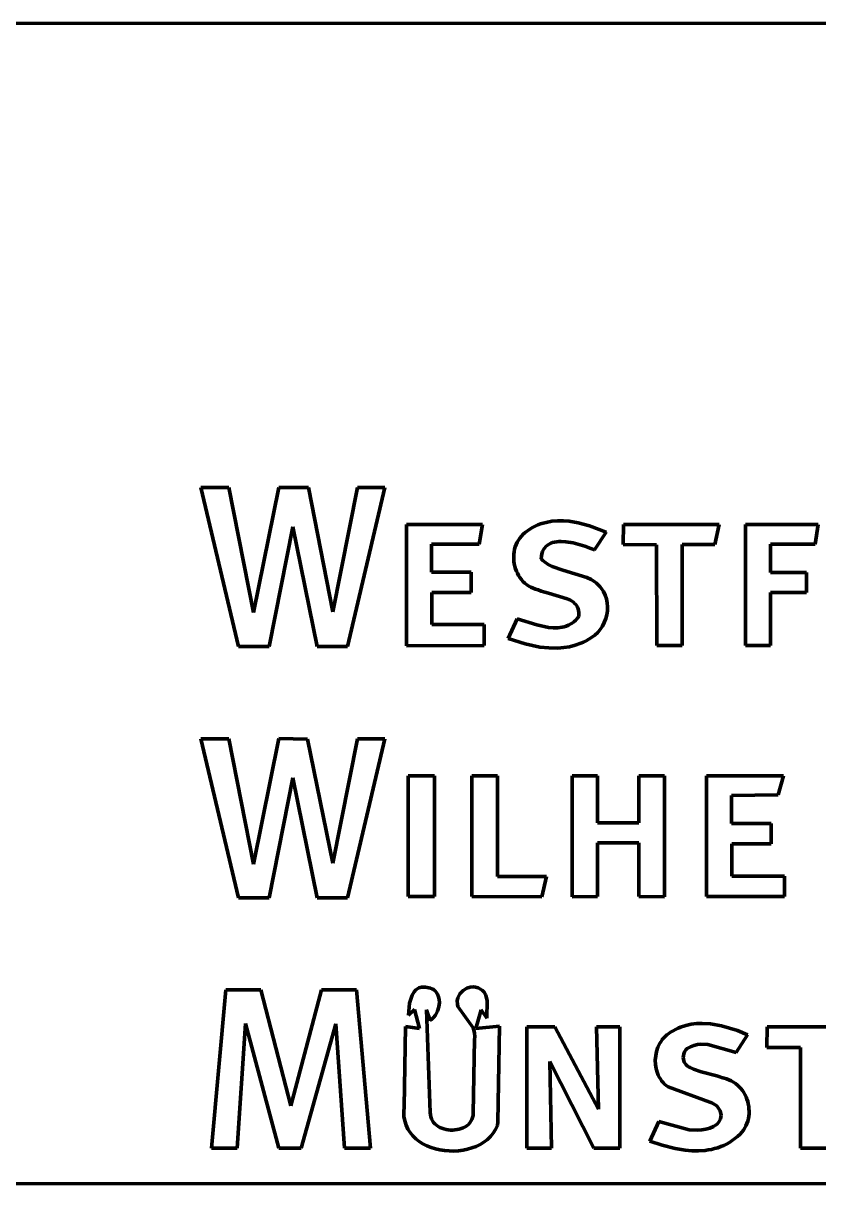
# Model space of a CAD drawing. Header units: millimetres. Extents: x 0 to 11.1, y 0 to 2.5.
# Drawn here: x 5.683 to 7.397, y 0 to 2.5 of the extents above; entities that cross this region are included whole.
import ezdxf

# ---------------------------------------------------------------- set-up
doc = ezdxf.new("R2010")
doc.units = ezdxf.units.MM
doc.layers.add('color#403f3bff', color=7, linetype='CONTINUOUS', lineweight=100)
doc.layers.add('color#ffffffff', color=7, linetype='CONTINUOUS', lineweight=100)

msp = doc.modelspace()

# ---------------------------------------------------------------- linework, layer by layer
at = {"layer": 'color#403f3bff'}
for p, q in [((6.0653, 1.5), (6.126, 1.5)), ((6.1467, 1.1574), (6.0653, 1.5)), ((6.126, 1.5), (6.1789, 1.2304)), ((6.1789, 1.2304), (6.2337, 1.5)), ((6.2337, 1.5), (6.2974, 1.4999)), ((6.2974, 1.4999), (6.3501, 1.2318)), ((6.3501, 1.2318), (6.403, 1.5)), ((6.4621, 1.5), (6.3814, 1.1574)), ((6.403, 1.5), (6.4621, 1.5)), ((6.8091, 1.4248), (6.8213, 1.427)), ((6.8213, 1.427), (6.8338, 1.428)), ((6.8338, 1.428), (6.8464, 1.428)), ((6.8464, 1.428), (6.8591, 1.427)), ((6.8591, 1.427), (6.8781, 1.4239)), ((6.2638, 1.415), (6.213, 1.1572)), ((6.3163, 1.1573), (6.2638, 1.415)), ((6.5082, 1.4205), (6.6725, 1.4204)), ((6.5082, 1.1591), (6.5082, 1.4205)), ((6.6725, 1.4204), (6.6649, 1.3778)), ((6.7597, 1.399), (6.764, 1.4027)), ((6.764, 1.4027), (6.7692, 1.4067)), ((6.7692, 1.4067), (6.7745, 1.4104)), ((6.7745, 1.4104), (6.78, 1.4137)), ((6.78, 1.4137), (6.7856, 1.4166)), ((6.7856, 1.4166), (6.7913, 1.4192)), ((6.7913, 1.4192), (6.7972, 1.4214)), ((6.7972, 1.4214), (6.8031, 1.4232)), ((6.8031, 1.4232), (6.8091, 1.4248)), ((6.8781, 1.4239), (6.903, 1.4174)), ((6.903, 1.4174), (6.9383, 1.4039)), ((6.9383, 1.4039), (6.9136, 1.3656)), ((6.9754, 1.377), (6.9757, 1.4205)), ((6.9757, 1.4205), (7.1821, 1.4204)), ((7.1821, 1.4204), (7.1729, 1.3769)), ((7.2385, 1.1592), (7.2386, 1.4204)), ((7.2386, 1.4204), (7.3952, 1.4204)), ((7.3952, 1.4204), (7.3884, 1.3778)), ((6.6649, 1.3778), (6.5621, 1.3777)), ((6.5621, 1.3777), (6.5622, 1.3177)), ((6.7428, 1.3719), (6.7446, 1.3769)), ((6.7446, 1.3769), (6.7468, 1.3818)), ((6.7468, 1.3818), (6.7494, 1.3864)), ((6.7494, 1.3864), (6.7525, 1.3909)), ((6.7525, 1.3909), (6.7559, 1.3951)), ((6.7559, 1.3951), (6.7597, 1.399)), ((6.812, 1.3756), (6.8089, 1.3729)), ((6.8155, 1.3779), (6.812, 1.3756)), ((6.8193, 1.3798), (6.8155, 1.3779)), ((6.8233, 1.3812), (6.8193, 1.3798)), ((6.8276, 1.3823), (6.8233, 1.3812)), ((6.8321, 1.3831), (6.8276, 1.3823)), ((6.8368, 1.3835), (6.8321, 1.3831)), ((6.8416, 1.3836), (6.8368, 1.3835)), ((6.8517, 1.383), (6.8416, 1.3836)), ((6.8672, 1.3805), (6.8517, 1.383)), ((6.8924, 1.3735), (6.8672, 1.3805)), ((7.0473, 1.3767), (6.9754, 1.377)), ((7.0474, 1.1592), (7.0473, 1.3767)), ((7.1023, 1.3768), (7.1022, 1.1593)), ((7.1729, 1.3769), (7.1023, 1.3768)), ((7.3884, 1.3778), (7.2925, 1.3777)), ((7.2925, 1.3777), (7.2925, 1.3167)), ((6.7394, 1.351), (6.7397, 1.3564)), ((6.7395, 1.3457), (6.7394, 1.351)), ((6.7397, 1.3564), (6.7403, 1.3616)), ((6.7403, 1.3616), (6.7414, 1.3668)), ((6.7414, 1.3668), (6.7428, 1.3719)), ((6.7991, 1.3518), (6.7986, 1.3459)), ((6.8002, 1.3571), (6.7991, 1.3518)), ((6.8017, 1.3618), (6.8002, 1.3571)), ((6.8037, 1.366), (6.8017, 1.3618)), ((6.8061, 1.3697), (6.8037, 1.366)), ((6.8089, 1.3729), (6.8061, 1.3697)), ((6.9058, 1.3687), (6.8924, 1.3735)), ((6.9136, 1.3656), (6.9058, 1.3687)), ((6.7399, 1.3404), (6.7395, 1.3457)), ((6.7407, 1.3351), (6.7399, 1.3404)), ((6.7419, 1.3299), (6.7407, 1.3351)), ((6.7434, 1.3248), (6.7419, 1.3299)), ((6.7986, 1.3459), (6.8022, 1.3425)), ((6.8022, 1.3425), (6.8059, 1.3395)), ((6.8059, 1.3395), (6.8139, 1.3342)), ((6.8139, 1.3342), (6.8224, 1.3298)), ((6.8224, 1.3298), (6.8453, 1.3217)), ((6.5622, 1.3177), (6.6479, 1.3176)), ((6.6479, 1.3176), (6.6478, 1.274)), ((6.7453, 1.3198), (6.7434, 1.3248)), ((6.7474, 1.315), (6.7453, 1.3198)), ((6.75, 1.3103), (6.7474, 1.315)), ((6.7528, 1.3058), (6.75, 1.3103)), ((6.756, 1.3016), (6.7528, 1.3058)), ((6.7594, 1.2976), (6.756, 1.3016)), ((6.8453, 1.3217), (6.8972, 1.306)), ((6.8972, 1.306), (6.9059, 1.3017)), ((6.9059, 1.3017), (6.914, 1.2965)), ((7.2925, 1.3167), (7.3702, 1.3167)), ((7.3702, 1.3167), (7.37, 1.274)), ((6.7632, 1.294), (6.7594, 1.2976)), ((6.7673, 1.2906), (6.7632, 1.294)), ((6.7717, 1.2876), (6.7673, 1.2906)), ((6.7764, 1.2849), (6.7717, 1.2876)), ((6.7813, 1.2827), (6.7764, 1.2849)), ((6.7866, 1.2809), (6.7813, 1.2827)), ((6.7921, 1.2795), (6.7866, 1.2809)), ((6.7987, 1.2766), (6.7921, 1.2795)), ((6.814, 1.272), (6.7987, 1.2766)), ((6.914, 1.2965), (6.9179, 1.2935)), ((6.9179, 1.2935), (6.9216, 1.2902)), ((6.9216, 1.2902), (6.9252, 1.2866)), ((6.9252, 1.2866), (6.928, 1.2832)), ((6.928, 1.2832), (6.9329, 1.2759)), ((6.9329, 1.2759), (6.9366, 1.2682)), ((6.6478, 1.274), (6.5629, 1.2739)), ((6.5629, 1.2739), (6.563, 1.2046)), ((6.8547, 1.2603), (6.814, 1.272)), ((6.8617, 1.2569), (6.8547, 1.2603)), ((6.8679, 1.2527), (6.8617, 1.2569)), ((6.8706, 1.2503), (6.8679, 1.2527)), ((6.873, 1.2477), (6.8706, 1.2503)), ((6.9366, 1.2682), (6.9392, 1.26)), ((6.9392, 1.26), (6.9409, 1.2516)), ((6.9409, 1.2516), (6.9415, 1.243)), ((7.2925, 1.274), (7.2924, 1.1592)), ((7.37, 1.274), (7.2925, 1.274)), ((6.8751, 1.2449), (6.873, 1.2477)), ((6.8768, 1.2418), (6.8751, 1.2449)), ((6.8782, 1.2384), (6.8768, 1.2418)), ((6.8792, 1.2347), (6.8782, 1.2384)), ((6.8798, 1.2307), (6.8792, 1.2347)), ((6.8797, 1.2218), (6.88, 1.2264)), ((6.88, 1.2264), (6.8798, 1.2307)), ((6.9398, 1.2258), (6.9376, 1.2174)), ((6.9411, 1.2344), (6.9398, 1.2258)), ((6.9415, 1.243), (6.9411, 1.2344)), ((6.563, 1.2046), (6.6758, 1.2045)), ((6.6758, 1.2045), (6.6755, 1.1592)), ((6.7276, 1.1748), (6.7466, 1.2167)), ((6.7466, 1.2167), (6.789, 1.2037)), ((6.789, 1.2037), (6.8144, 1.1986)), ((6.8437, 1.199), (6.8483, 1.2)), ((6.8483, 1.2), (6.8527, 1.2014)), ((6.8527, 1.2014), (6.8571, 1.2031)), ((6.8571, 1.2031), (6.8613, 1.2052)), ((6.8613, 1.2052), (6.8653, 1.2076)), ((6.8653, 1.2076), (6.8692, 1.2105)), ((6.8692, 1.2105), (6.8729, 1.2138)), ((6.8729, 1.2138), (6.8764, 1.2176)), ((6.8764, 1.2176), (6.8797, 1.2218)), ((6.9306, 1.2015), (6.9258, 1.1943)), ((6.9345, 1.2093), (6.9306, 1.2015)), ((6.9376, 1.2174), (6.9345, 1.2093)), ((6.8144, 1.1986), (6.8244, 1.1978)), ((6.8244, 1.1978), (6.8342, 1.1979)), ((6.8342, 1.1979), (6.8437, 1.199)), ((6.907, 1.1765), (6.9014, 1.173)), ((6.914, 1.1817), (6.907, 1.1765)), ((6.9203, 1.1876), (6.914, 1.1817)), ((6.9258, 1.1943), (6.9203, 1.1876)), ((6.213, 1.1572), (6.1467, 1.1574)), ((6.3814, 1.1574), (6.3163, 1.1573)), ((6.6755, 1.1592), (6.5082, 1.1591)), ((6.7641, 1.1629), (6.7276, 1.1748)), ((6.7959, 1.1562), (6.7641, 1.1629)), ((6.8152, 1.1542), (6.7959, 1.1562)), ((6.8345, 1.154), (6.8152, 1.1542)), ((6.8472, 1.155), (6.8345, 1.154)), ((6.8597, 1.157), (6.8472, 1.155)), ((6.872, 1.16), (6.8597, 1.157)), ((6.884, 1.1643), (6.872, 1.16)), ((6.8899, 1.1668), (6.884, 1.1643)), ((6.8957, 1.1697), (6.8899, 1.1668)), ((6.9014, 1.173), (6.8957, 1.1697)), ((7.1022, 1.1593), (7.0474, 1.1592)), ((7.2924, 1.1592), (7.2385, 1.1592)), ((6.0655, 0.9583), (6.126, 0.9584)), ((6.1467, 0.6157), (6.0655, 0.9583)), ((6.126, 0.9584), (6.1789, 0.6885)), ((6.1789, 0.6885), (6.2338, 0.9591)), ((6.2338, 0.9591), (6.2949, 0.9575)), ((6.2949, 0.9575), (6.3501, 0.6905)), ((6.3501, 0.6905), (6.4031, 0.9584)), ((6.4621, 0.9583), (6.3814, 0.6157)), ((6.4031, 0.9584), (6.4621, 0.9583)), ((6.5121, 0.8788), (6.5687, 0.8788)), ((6.5121, 0.6185), (6.5121, 0.8788)), ((6.5687, 0.8788), (6.5687, 0.6185)), ((6.6494, 0.8787), (6.7043, 0.8788)), ((6.6494, 0.6185), (6.6494, 0.8787)), ((6.7043, 0.8788), (6.7044, 0.6622)), ((6.8651, 0.6184), (6.8652, 0.8788)), ((6.8652, 0.8788), (6.92, 0.8787)), ((6.92, 0.8787), (6.92, 0.7778)), ((7.0089, 0.8787), (7.0645, 0.8788)), ((7.009, 0.7778), (7.0089, 0.8787)), ((7.0645, 0.8788), (7.0645, 0.6184)), ((7.1544, 0.8788), (7.3208, 0.8785)), ((7.1545, 0.6185), (7.1544, 0.8788)), ((7.3208, 0.8785), (7.3094, 0.8375)), ((6.2637, 0.8746), (6.213, 0.6158)), ((6.3163, 0.6157), (6.2637, 0.8746)), ((7.2085, 0.8361), (7.2083, 0.7761)), ((7.3094, 0.8375), (7.2085, 0.8361)), ((6.92, 0.7778), (7.009, 0.7778)), ((7.2083, 0.7761), (7.2941, 0.7759)), ((7.2941, 0.7759), (7.2942, 0.7323)), ((7.0089, 0.7341), (6.92, 0.7342)), ((6.92, 0.7342), (6.92, 0.6188)), ((7.0089, 0.6186), (7.0089, 0.7341)), ((7.2942, 0.7323), (7.2091, 0.7324)), ((7.2091, 0.7324), (7.2091, 0.663)), ((6.7044, 0.6622), (6.8103, 0.6621)), ((6.8103, 0.6621), (6.7998, 0.6184)), ((7.2091, 0.663), (7.3229, 0.6629)), ((7.3229, 0.6629), (7.3227, 0.6186)), ((6.213, 0.6158), (6.1467, 0.6157)), ((6.3814, 0.6157), (6.3163, 0.6157)), ((6.5687, 0.6185), (6.5121, 0.6185)), ((6.7998, 0.6184), (6.6494, 0.6185)), ((6.92, 0.6188), (6.8651, 0.6184)), ((7.0645, 0.6184), (7.0089, 0.6186)), ((7.3227, 0.6186), (7.1545, 0.6185)), ((6.0881, 0.0767), (6.1192, 0.4177)), ((6.1192, 0.4177), (6.1944, 0.4175)), ((6.1944, 0.4175), (6.2593, 0.1682)), ((6.2593, 0.1682), (6.3252, 0.4175)), ((6.3252, 0.4175), (6.4007, 0.4177)), ((6.4007, 0.4177), (6.4306, 0.0768)), ((6.5151, 0.3889), (6.5207, 0.4062)), ((6.5207, 0.4062), (6.5251, 0.4135)), ((6.5251, 0.4135), (6.5287, 0.4175)), ((6.5287, 0.4175), (6.533, 0.4206)), ((6.533, 0.4206), (6.5353, 0.4218)), ((6.5353, 0.4218), (6.5378, 0.4227)), ((6.5378, 0.4227), (6.5405, 0.4234)), ((6.5405, 0.4234), (6.5434, 0.4238)), ((6.5434, 0.4238), (6.5464, 0.4238)), ((6.5464, 0.4238), (6.5496, 0.4235)), ((6.5496, 0.4235), (6.553, 0.4229)), ((6.553, 0.4229), (6.5566, 0.4223)), ((6.5566, 0.4223), (6.5599, 0.4214)), ((6.5599, 0.4214), (6.563, 0.4203)), ((6.563, 0.4203), (6.5657, 0.4189)), ((6.5657, 0.4189), (6.5682, 0.4172)), ((6.5682, 0.4172), (6.5704, 0.4153)), ((6.5704, 0.4153), (6.5724, 0.4131)), ((6.5724, 0.4131), (6.5755, 0.4083)), ((6.5755, 0.4083), (6.5777, 0.4029)), ((6.5777, 0.4029), (6.579, 0.397)), ((6.6178, 0.3939), (6.6193, 0.4009)), ((6.6193, 0.4009), (6.6237, 0.4094)), ((6.6237, 0.4094), (6.6302, 0.4165)), ((6.6302, 0.4165), (6.6384, 0.4215)), ((6.6384, 0.4215), (6.6453, 0.4237)), ((6.6453, 0.4237), (6.6525, 0.4243)), ((6.6525, 0.4243), (6.6574, 0.4236)), ((6.6574, 0.4236), (6.6599, 0.4229)), ((6.6599, 0.4229), (6.6629, 0.4219)), ((6.6629, 0.4219), (6.668, 0.4195)), ((6.668, 0.4195), (6.6721, 0.4164)), ((6.6721, 0.4164), (6.6755, 0.4127)), ((6.6755, 0.4127), (6.6791, 0.4063)), ((6.6791, 0.4063), (6.682, 0.3939)), ((6.5129, 0.3629), (6.5151, 0.3889)), ((6.5257, 0.3757), (6.5129, 0.3629)), ((6.5364, 0.3347), (6.5257, 0.3757)), ((6.5783, 0.3813), (6.5754, 0.372)), ((6.5793, 0.3908), (6.5783, 0.3813)), ((6.579, 0.397), (6.5793, 0.3908)), ((6.618, 0.3866), (6.6178, 0.3939)), ((6.6192, 0.3817), (6.618, 0.3866)), ((6.652, 0.3359), (6.6192, 0.3817)), ((6.6694, 0.375), (6.6578, 0.3342)), ((6.6816, 0.3566), (6.6694, 0.375)), ((6.682, 0.3939), (6.6816, 0.3566)), ((6.5597, 0.352), (6.5518, 0.3745)), ((6.5518, 0.3745), (6.5597, 0.1534)), ((6.5622, 0.3538), (6.5597, 0.352)), ((6.5668, 0.3582), (6.5622, 0.3538)), ((6.5708, 0.3633), (6.5668, 0.3582)), ((6.5754, 0.372), (6.5708, 0.3633)), ((6.1619, 0.345), (6.1437, 0.0769)), ((6.2333, 0.0768), (6.1619, 0.345)), ((6.3563, 0.3444), (6.2815, 0.0768)), ((6.3751, 0.0768), (6.3563, 0.3444)), ((6.5034, 0.1659), (6.5065, 0.339)), ((6.5065, 0.339), (6.5364, 0.3347)), ((6.6553, 0.3254), (6.652, 0.3359)), ((6.6559, 0.3169), (6.6553, 0.3254)), ((6.6578, 0.3342), (6.709, 0.3393)), ((6.709, 0.3393), (6.7055, 0.1331)), ((6.7679, 0.338), (6.8283, 0.3379)), ((6.768, 0.0767), (6.7679, 0.338)), ((6.8283, 0.3379), (6.9222, 0.1604)), ((6.9222, 0.1604), (6.9174, 0.3381)), ((6.9174, 0.3381), (6.9681, 0.338)), ((6.9681, 0.338), (6.9683, 0.0768)), ((7.0733, 0.3237), (7.0774, 0.3263)), ((7.0774, 0.3263), (7.0827, 0.3296)), ((7.0827, 0.3296), (7.088, 0.3325)), ((7.088, 0.3325), (7.0935, 0.3351)), ((7.0935, 0.3351), (7.099, 0.3374)), ((7.099, 0.3374), (7.1102, 0.3411)), ((7.1102, 0.3411), (7.1217, 0.3435)), ((7.1217, 0.3435), (7.1334, 0.345)), ((7.1334, 0.345), (7.1452, 0.3454)), ((7.1452, 0.3454), (7.163, 0.3444)), ((7.163, 0.3444), (7.1868, 0.3404)), ((7.1868, 0.3404), (7.2215, 0.3299)), ((7.2215, 0.3299), (7.2433, 0.321)), ((7.2849, 0.2936), (7.2852, 0.338)), ((7.2852, 0.338), (7.4921, 0.3379)), ((6.6522, 0.1523), (6.6552, 0.3108)), ((6.6552, 0.3108), (6.6559, 0.3169)), ((7.0521, 0.2985), (7.0543, 0.3027)), ((7.0543, 0.3027), (7.0568, 0.3067)), ((7.0568, 0.3067), (7.0595, 0.3105)), ((7.0595, 0.3105), (7.0626, 0.3142)), ((7.0626, 0.3142), (7.0659, 0.3176)), ((7.0659, 0.3176), (7.0695, 0.3208)), ((7.0695, 0.3208), (7.0733, 0.3237)), ((7.1425, 0.3008), (7.135, 0.2999)), ((7.1579, 0.3002), (7.1425, 0.3008)), ((7.2187, 0.2828), (7.1579, 0.3002)), ((7.2433, 0.321), (7.2187, 0.2828)), ((7.0444, 0.2664), (7.0452, 0.2759)), ((7.0452, 0.2759), (7.0471, 0.2852)), ((7.0471, 0.2852), (7.0501, 0.2942)), ((7.0501, 0.2942), (7.0521, 0.2985)), ((7.1051, 0.2755), (7.1047, 0.2717)), ((7.106, 0.2797), (7.1051, 0.2755)), ((7.1076, 0.2841), (7.106, 0.2797)), ((7.1099, 0.2888), (7.1076, 0.2841)), ((7.1133, 0.2913), (7.1099, 0.2888)), ((7.1203, 0.2953), (7.1133, 0.2913)), ((7.1276, 0.2981), (7.1203, 0.2953)), ((7.135, 0.2999), (7.1276, 0.2981)), ((7.357, 0.2934), (7.2849, 0.2936)), ((7.3571, 0.0769), (7.357, 0.2934)), ((6.9122, 0.0769), (6.8169, 0.2634)), ((6.8169, 0.2634), (6.8209, 0.077)), ((7.0448, 0.2569), (7.0444, 0.2664)), ((7.0464, 0.2476), (7.0448, 0.2569)), ((7.1047, 0.2717), (7.1049, 0.2682)), ((7.1049, 0.2682), (7.1057, 0.2649)), ((7.1057, 0.2649), (7.1069, 0.2619)), ((7.1069, 0.2619), (7.1086, 0.2592)), ((7.1086, 0.2592), (7.1107, 0.2566)), ((7.1107, 0.2566), (7.1132, 0.2543)), ((7.1132, 0.2543), (7.1161, 0.2521)), ((7.1161, 0.2521), (7.1193, 0.2502)), ((7.1193, 0.2502), (7.1264, 0.2467)), ((7.0491, 0.2386), (7.0464, 0.2476)), ((7.0509, 0.2342), (7.0491, 0.2386)), ((7.053, 0.23), (7.0509, 0.2342)), ((7.0554, 0.2259), (7.053, 0.23)), ((7.0581, 0.2221), (7.0554, 0.2259)), ((7.1264, 0.2467), (7.143, 0.2412)), ((7.143, 0.2412), (7.1768, 0.2325)), ((7.1768, 0.2325), (7.1837, 0.2301)), ((7.1837, 0.2301), (7.1867, 0.2288)), ((7.1867, 0.2288), (7.1924, 0.2277)), ((7.1924, 0.2277), (7.1979, 0.2262)), ((7.1979, 0.2262), (7.2031, 0.2242)), ((7.0611, 0.2184), (7.0581, 0.2221)), ((7.0644, 0.2149), (7.0611, 0.2184)), ((7.068, 0.2117), (7.0644, 0.2149)), ((7.072, 0.2087), (7.068, 0.2117)), ((7.162, 0.1761), (7.072, 0.2087)), ((7.2031, 0.2242), (7.208, 0.2219)), ((7.208, 0.2219), (7.2127, 0.2192)), ((7.2127, 0.2192), (7.2171, 0.2161)), ((7.2171, 0.2161), (7.2212, 0.2128)), ((7.2212, 0.2128), (7.2251, 0.2091)), ((7.2251, 0.2091), (7.2286, 0.2052)), ((7.2286, 0.2052), (7.2319, 0.201)), ((7.2319, 0.201), (7.2348, 0.1966)), ((7.1661, 0.1746), (7.162, 0.1761)), ((7.2348, 0.1966), (7.2374, 0.192)), ((7.2374, 0.192), (7.2398, 0.1872)), ((7.2398, 0.1872), (7.2417, 0.1823)), ((7.2417, 0.1823), (7.2434, 0.1772)), ((7.2434, 0.1772), (7.2447, 0.1721)), ((6.5026, 0.1551), (6.5034, 0.1659)), ((6.503, 0.1449), (6.5026, 0.1551)), ((6.5597, 0.1534), (6.5599, 0.1485)), ((6.6518, 0.1473), (6.6522, 0.1523)), ((7.1768, 0.1676), (7.1661, 0.1746)), ((7.1838, 0.1575), (7.1768, 0.1676)), ((7.186, 0.1479), (7.1838, 0.1575)), ((7.2447, 0.1721), (7.2456, 0.1668)), ((7.2456, 0.1668), (7.2462, 0.1615)), ((7.2463, 0.1509), (7.2458, 0.1456)), ((7.2462, 0.1615), (7.2465, 0.1562)), ((7.2465, 0.1562), (7.2463, 0.1509)), ((6.5047, 0.1353), (6.503, 0.1449)), ((6.5075, 0.1263), (6.5047, 0.1353)), ((6.5114, 0.118), (6.5075, 0.1263)), ((6.5599, 0.1485), (6.5608, 0.1439)), ((6.5608, 0.1439), (6.5623, 0.1396)), ((6.5623, 0.1396), (6.5643, 0.1357)), ((6.5643, 0.1357), (6.5667, 0.1322)), ((6.5667, 0.1322), (6.5696, 0.1289)), ((6.5696, 0.1289), (6.5729, 0.1261)), ((6.5729, 0.1261), (6.5766, 0.1236)), ((6.6347, 0.1228), (6.6384, 0.1252)), ((6.6384, 0.1252), (6.6418, 0.128)), ((6.6418, 0.128), (6.6447, 0.1312)), ((6.6447, 0.1312), (6.6473, 0.1347)), ((6.6473, 0.1347), (6.6493, 0.1385)), ((6.6493, 0.1385), (6.6509, 0.1428)), ((6.6509, 0.1428), (6.6518, 0.1473)), ((6.7045, 0.1258), (6.7003, 0.117)), ((6.7055, 0.1331), (6.7045, 0.1258)), ((7.0326, 0.0921), (7.0517, 0.1339)), ((7.0517, 0.1339), (7.1176, 0.1162)), ((7.1699, 0.1237), (7.1739, 0.126)), ((7.1739, 0.126), (7.1779, 0.1286)), ((7.1779, 0.1286), (7.1823, 0.1341)), ((7.1823, 0.1341), (7.185, 0.1399)), ((7.185, 0.1399), (7.186, 0.1479)), ((7.2397, 0.1252), (7.2372, 0.1204)), ((7.2419, 0.1301), (7.2397, 0.1252)), ((7.2436, 0.1352), (7.2419, 0.1301)), ((7.2449, 0.1404), (7.2436, 0.1352)), ((7.2458, 0.1456), (7.2449, 0.1404)), ((6.5163, 0.1103), (6.5114, 0.118)), ((6.5221, 0.1033), (6.5163, 0.1103)), ((6.5286, 0.097), (6.5221, 0.1033)), ((6.5766, 0.1236), (6.5805, 0.1214)), ((6.5805, 0.1214), (6.5847, 0.1196)), ((6.5847, 0.1196), (6.5892, 0.1181)), ((6.5892, 0.1181), (6.5937, 0.117)), ((6.5937, 0.117), (6.5984, 0.1162)), ((6.5984, 0.1162), (6.6032, 0.1158)), ((6.6032, 0.1158), (6.608, 0.1157)), ((6.608, 0.1157), (6.6128, 0.116)), ((6.6128, 0.116), (6.6175, 0.1167)), ((6.6175, 0.1167), (6.6221, 0.1177)), ((6.6221, 0.1177), (6.6265, 0.119)), ((6.6265, 0.119), (6.6307, 0.1207)), ((6.6307, 0.1207), (6.6347, 0.1228)), ((6.6893, 0.1018), (6.6826, 0.0954)), ((6.6953, 0.1091), (6.6893, 0.1018)), ((6.7003, 0.117), (6.6953, 0.1091)), ((7.1176, 0.1162), (7.1356, 0.1152)), ((7.1356, 0.1152), (7.1444, 0.1159)), ((7.1444, 0.1159), (7.1531, 0.1174)), ((7.1531, 0.1174), (7.1616, 0.12)), ((7.1616, 0.12), (7.1699, 0.1237)), ((7.2216, 0.1019), (7.216, 0.0972)), ((7.227, 0.1071), (7.2216, 0.1019)), ((7.2308, 0.1113), (7.227, 0.1071)), ((7.2342, 0.1157), (7.2308, 0.1113)), ((7.2372, 0.1204), (7.2342, 0.1157)), ((6.1437, 0.0769), (6.0881, 0.0767)), ((6.2815, 0.0768), (6.2333, 0.0768)), ((6.4306, 0.0768), (6.3751, 0.0768)), ((6.5359, 0.0913), (6.5286, 0.097)), ((6.5439, 0.0863), (6.5359, 0.0913)), ((6.5524, 0.082), (6.5439, 0.0863)), ((6.5613, 0.0784), (6.5524, 0.082)), ((6.5707, 0.0754), (6.5613, 0.0784)), ((6.5803, 0.0731), (6.5707, 0.0754)), ((6.6494, 0.0771), (6.64, 0.0744)), ((6.6585, 0.0806), (6.6494, 0.0771)), ((6.6671, 0.0848), (6.6585, 0.0806)), ((6.6751, 0.0897), (6.6671, 0.0848)), ((6.6826, 0.0954), (6.6751, 0.0897)), ((6.8209, 0.077), (6.768, 0.0767)), ((6.9683, 0.0768), (6.9122, 0.0769)), ((7.0591, 0.0829), (7.0326, 0.0921)), ((7.0871, 0.0759), (7.0591, 0.0829)), ((7.1086, 0.0725), (7.0871, 0.0759)), ((7.1721, 0.0758), (7.1653, 0.0742)), ((7.1788, 0.0777), (7.1721, 0.0758)), ((7.1854, 0.08), (7.1788, 0.0777)), ((7.1918, 0.0826), (7.1854, 0.08)), ((7.1981, 0.0857), (7.1918, 0.0826)), ((7.2043, 0.0891), (7.1981, 0.0857)), ((7.2102, 0.0929), (7.2043, 0.0891)), ((7.216, 0.0972), (7.2102, 0.0929)), ((7.4117, 0.0767), (7.3571, 0.0769)), ((6.5902, 0.0716), (6.5803, 0.0731)), ((6.6002, 0.0707), (6.5902, 0.0716)), ((6.6103, 0.0706), (6.6002, 0.0707)), ((6.6203, 0.0711), (6.6103, 0.0706)), ((6.6302, 0.0724), (6.6203, 0.0711)), ((6.64, 0.0744), (6.6302, 0.0724)), ((7.123, 0.0713), (7.1086, 0.0725)), ((7.1373, 0.0711), (7.123, 0.0713)), ((7.1515, 0.072), (7.1373, 0.0711)), ((7.1584, 0.073), (7.1515, 0.072)), ((7.1653, 0.0742), (7.1584, 0.073))]:
    msp.add_line(p, q, dxfattribs=at)
at = {"layer": 'color#ffffffff'}
for p, q in [((0, 2.5), (11.0833, 2.5)), ((6.0653, 1.5), (6.1467, 1.1574)), ((6.126, 1.5), (6.0653, 1.5)), ((6.1789, 1.2304), (6.126, 1.5)), ((6.2337, 1.5), (6.1789, 1.2304)), ((6.2974, 1.4999), (6.2337, 1.5)), ((6.3501, 1.2318), (6.2974, 1.4999)), ((6.403, 1.5), (6.3501, 1.2318)), ((6.3814, 1.1574), (6.4621, 1.5)), ((6.4621, 1.5), (6.403, 1.5)), ((6.8213, 1.427), (6.8091, 1.4248)), ((6.8338, 1.428), (6.8213, 1.427)), ((6.8464, 1.428), (6.8338, 1.428)), ((6.8591, 1.427), (6.8464, 1.428)), ((6.8781, 1.4239), (6.8591, 1.427)), ((6.213, 1.1572), (6.2638, 1.415)), ((6.2638, 1.415), (6.3163, 1.1573)), ((6.5082, 1.4205), (6.5082, 1.1591)), ((6.6725, 1.4204), (6.5082, 1.4205)), ((6.6649, 1.3778), (6.6725, 1.4204)), ((6.764, 1.4027), (6.7597, 1.399)), ((6.7692, 1.4067), (6.764, 1.4027)), ((6.7745, 1.4104), (6.7692, 1.4067)), ((6.78, 1.4137), (6.7745, 1.4104)), ((6.7856, 1.4166), (6.78, 1.4137)), ((6.7913, 1.4192), (6.7856, 1.4166)), ((6.7972, 1.4214), (6.7913, 1.4192)), ((6.8031, 1.4232), (6.7972, 1.4214)), ((6.8091, 1.4248), (6.8031, 1.4232)), ((6.903, 1.4174), (6.8781, 1.4239)), ((6.9383, 1.4039), (6.903, 1.4174)), ((6.9136, 1.3656), (6.9383, 1.4039)), ((6.9757, 1.4205), (6.9754, 1.377)), ((7.1821, 1.4204), (6.9757, 1.4205)), ((7.1729, 1.3769), (7.1821, 1.4204)), ((7.2386, 1.4204), (7.2385, 1.1592)), ((7.3952, 1.4204), (7.2386, 1.4204)), ((7.3884, 1.3778), (7.3952, 1.4204)), ((6.5621, 1.3777), (6.6649, 1.3778)), ((6.5622, 1.3177), (6.5621, 1.3777)), ((6.7446, 1.3769), (6.7428, 1.3719)), ((6.7468, 1.3818), (6.7446, 1.3769)), ((6.7494, 1.3864), (6.7468, 1.3818)), ((6.7525, 1.3909), (6.7494, 1.3864)), ((6.7559, 1.3951), (6.7525, 1.3909)), ((6.7597, 1.399), (6.7559, 1.3951)), ((6.8089, 1.3729), (6.812, 1.3756)), ((6.812, 1.3756), (6.8155, 1.3779)), ((6.8155, 1.3779), (6.8193, 1.3798)), ((6.8193, 1.3798), (6.8233, 1.3812)), ((6.8233, 1.3812), (6.8276, 1.3823)), ((6.8276, 1.3823), (6.8321, 1.3831)), ((6.8321, 1.3831), (6.8368, 1.3835)), ((6.8368, 1.3835), (6.8416, 1.3836)), ((6.8416, 1.3836), (6.8517, 1.383)), ((6.8517, 1.383), (6.8672, 1.3805)), ((6.8672, 1.3805), (6.8924, 1.3735)), ((6.9754, 1.377), (7.0473, 1.3767)), ((7.0473, 1.3767), (7.0474, 1.1592)), ((7.1022, 1.1593), (7.1023, 1.3768)), ((7.1023, 1.3768), (7.1729, 1.3769)), ((7.2925, 1.3777), (7.3884, 1.3778)), ((7.2925, 1.3167), (7.2925, 1.3777)), ((6.7397, 1.3564), (6.7394, 1.351)), ((6.7394, 1.351), (6.7395, 1.3457)), ((6.7403, 1.3616), (6.7397, 1.3564)), ((6.7414, 1.3668), (6.7403, 1.3616)), ((6.7428, 1.3719), (6.7414, 1.3668)), ((6.7986, 1.3459), (6.7991, 1.3518)), ((6.7991, 1.3518), (6.8002, 1.3571)), ((6.8002, 1.3571), (6.8017, 1.3618)), ((6.8017, 1.3618), (6.8037, 1.366)), ((6.8037, 1.366), (6.8061, 1.3697)), ((6.8061, 1.3697), (6.8089, 1.3729)), ((6.8924, 1.3735), (6.9058, 1.3687)), ((6.9058, 1.3687), (6.9136, 1.3656)), ((6.7395, 1.3457), (6.7399, 1.3404)), ((6.7399, 1.3404), (6.7407, 1.3351)), ((6.7407, 1.3351), (6.7419, 1.3299)), ((6.7419, 1.3299), (6.7434, 1.3248)), ((6.8022, 1.3425), (6.7986, 1.3459)), ((6.8059, 1.3395), (6.8022, 1.3425)), ((6.8139, 1.3342), (6.8059, 1.3395)), ((6.8224, 1.3298), (6.8139, 1.3342)), ((6.8453, 1.3217), (6.8224, 1.3298)), ((6.6479, 1.3176), (6.5622, 1.3177)), ((6.6478, 1.274), (6.6479, 1.3176)), ((6.7434, 1.3248), (6.7453, 1.3198)), ((6.7453, 1.3198), (6.7474, 1.315)), ((6.7474, 1.315), (6.75, 1.3103)), ((6.75, 1.3103), (6.7528, 1.3058)), ((6.7528, 1.3058), (6.756, 1.3016)), ((6.756, 1.3016), (6.7594, 1.2976)), ((6.8972, 1.306), (6.8453, 1.3217)), ((6.9059, 1.3017), (6.8972, 1.306)), ((6.914, 1.2965), (6.9059, 1.3017)), ((7.3702, 1.3167), (7.2925, 1.3167)), ((7.37, 1.274), (7.3702, 1.3167)), ((6.7594, 1.2976), (6.7632, 1.294)), ((6.7632, 1.294), (6.7673, 1.2906)), ((6.7673, 1.2906), (6.7717, 1.2876)), ((6.7717, 1.2876), (6.7764, 1.2849)), ((6.7764, 1.2849), (6.7813, 1.2827)), ((6.7813, 1.2827), (6.7866, 1.2809)), ((6.7866, 1.2809), (6.7921, 1.2795)), ((6.7921, 1.2795), (6.7987, 1.2766)), ((6.7987, 1.2766), (6.814, 1.272)), ((6.9179, 1.2935), (6.914, 1.2965)), ((6.9216, 1.2902), (6.9179, 1.2935)), ((6.9252, 1.2866), (6.9216, 1.2902)), ((6.928, 1.2832), (6.9252, 1.2866)), ((6.9329, 1.2759), (6.928, 1.2832)), ((6.9366, 1.2682), (6.9329, 1.2759)), ((6.5629, 1.2739), (6.6478, 1.274)), ((6.563, 1.2046), (6.5629, 1.2739)), ((6.814, 1.272), (6.8547, 1.2603)), ((6.8547, 1.2603), (6.8617, 1.2569)), ((6.8617, 1.2569), (6.8679, 1.2527)), ((6.8679, 1.2527), (6.8706, 1.2503)), ((6.8706, 1.2503), (6.873, 1.2477)), ((6.9392, 1.26), (6.9366, 1.2682)), ((6.9409, 1.2516), (6.9392, 1.26)), ((6.9415, 1.243), (6.9409, 1.2516)), ((7.2924, 1.1592), (7.2925, 1.274)), ((7.2925, 1.274), (7.37, 1.274)), ((6.873, 1.2477), (6.8751, 1.2449)), ((6.8751, 1.2449), (6.8768, 1.2418)), ((6.8768, 1.2418), (6.8782, 1.2384)), ((6.8782, 1.2384), (6.8792, 1.2347)), ((6.8792, 1.2347), (6.8798, 1.2307)), ((6.88, 1.2264), (6.8797, 1.2218)), ((6.8798, 1.2307), (6.88, 1.2264)), ((6.9376, 1.2174), (6.9398, 1.2258)), ((6.9398, 1.2258), (6.9411, 1.2344)), ((6.9411, 1.2344), (6.9415, 1.243)), ((6.6758, 1.2045), (6.563, 1.2046)), ((6.6755, 1.1592), (6.6758, 1.2045)), ((6.7466, 1.2167), (6.7276, 1.1748)), ((6.789, 1.2037), (6.7466, 1.2167)), ((6.8144, 1.1986), (6.789, 1.2037)), ((6.8483, 1.2), (6.8437, 1.199)), ((6.8527, 1.2014), (6.8483, 1.2)), ((6.8571, 1.2031), (6.8527, 1.2014)), ((6.8613, 1.2052), (6.8571, 1.2031)), ((6.8653, 1.2076), (6.8613, 1.2052)), ((6.8692, 1.2105), (6.8653, 1.2076)), ((6.8729, 1.2138), (6.8692, 1.2105)), ((6.8764, 1.2176), (6.8729, 1.2138)), ((6.8797, 1.2218), (6.8764, 1.2176)), ((6.9258, 1.1943), (6.9306, 1.2015)), ((6.9306, 1.2015), (6.9345, 1.2093)), ((6.9345, 1.2093), (6.9376, 1.2174)), ((6.8244, 1.1978), (6.8144, 1.1986)), ((6.8342, 1.1979), (6.8244, 1.1978)), ((6.8437, 1.199), (6.8342, 1.1979)), ((6.9014, 1.173), (6.907, 1.1765)), ((6.907, 1.1765), (6.914, 1.1817)), ((6.914, 1.1817), (6.9203, 1.1876)), ((6.9203, 1.1876), (6.9258, 1.1943)), ((6.1467, 1.1574), (6.213, 1.1572)), ((6.3163, 1.1573), (6.3814, 1.1574)), ((6.5082, 1.1591), (6.6755, 1.1592)), ((6.7276, 1.1748), (6.7641, 1.1629)), ((6.7641, 1.1629), (6.7959, 1.1562)), ((6.7959, 1.1562), (6.8152, 1.1542)), ((6.8152, 1.1542), (6.8345, 1.154)), ((6.8345, 1.154), (6.8472, 1.155)), ((6.8472, 1.155), (6.8597, 1.157)), ((6.8597, 1.157), (6.872, 1.16)), ((6.872, 1.16), (6.884, 1.1643)), ((6.884, 1.1643), (6.8899, 1.1668)), ((6.8899, 1.1668), (6.8957, 1.1697)), ((6.8957, 1.1697), (6.9014, 1.173)), ((7.0474, 1.1592), (7.1022, 1.1593)), ((7.2385, 1.1592), (7.2924, 1.1592)), ((6.126, 0.9584), (6.0655, 0.9583)), ((6.0655, 0.9583), (6.1467, 0.6157)), ((6.1789, 0.6885), (6.126, 0.9584)), ((6.2338, 0.9591), (6.1789, 0.6885)), ((6.2949, 0.9575), (6.2338, 0.9591)), ((6.3501, 0.6905), (6.2949, 0.9575)), ((6.4031, 0.9584), (6.3501, 0.6905)), ((6.3814, 0.6157), (6.4621, 0.9583)), ((6.4621, 0.9583), (6.4031, 0.9584)), ((6.5121, 0.8788), (6.5121, 0.6185)), ((6.5687, 0.8788), (6.5121, 0.8788)), ((6.5687, 0.6185), (6.5687, 0.8788)), ((6.7043, 0.8788), (6.6494, 0.8787)), ((6.6494, 0.8787), (6.6494, 0.6185)), ((6.7044, 0.6622), (6.7043, 0.8788)), ((6.8652, 0.8788), (6.8651, 0.6184)), ((6.92, 0.8787), (6.8652, 0.8788)), ((6.92, 0.7778), (6.92, 0.8787)), ((7.0645, 0.8788), (7.0089, 0.8787)), ((7.0089, 0.8787), (7.009, 0.7778)), ((7.0645, 0.6184), (7.0645, 0.8788)), ((7.1544, 0.8788), (7.1545, 0.6185)), ((7.3208, 0.8785), (7.1544, 0.8788)), ((7.3094, 0.8375), (7.3208, 0.8785)), ((6.213, 0.6158), (6.2637, 0.8746)), ((6.2637, 0.8746), (6.3163, 0.6157)), ((7.2083, 0.7761), (7.2085, 0.8361)), ((7.2085, 0.8361), (7.3094, 0.8375)), ((7.009, 0.7778), (6.92, 0.7778)), ((7.2941, 0.7759), (7.2083, 0.7761)), ((7.2942, 0.7323), (7.2941, 0.7759)), ((6.92, 0.6188), (6.92, 0.7342)), ((6.92, 0.7342), (7.0089, 0.7341)), ((7.0089, 0.7341), (7.0089, 0.6186)), ((7.2091, 0.663), (7.2091, 0.7324)), ((7.2091, 0.7324), (7.2942, 0.7323)), ((6.8103, 0.6621), (6.7044, 0.6622)), ((6.7998, 0.6184), (6.8103, 0.6621)), ((7.3229, 0.6629), (7.2091, 0.663)), ((7.3227, 0.6186), (7.3229, 0.6629)), ((6.1467, 0.6157), (6.213, 0.6158)), ((6.3163, 0.6157), (6.3814, 0.6157)), ((6.5121, 0.6185), (6.5687, 0.6185)), ((6.6494, 0.6185), (6.7998, 0.6184)), ((6.8651, 0.6184), (6.92, 0.6188)), ((7.0089, 0.6186), (7.0645, 0.6184)), ((7.1545, 0.6185), (7.3227, 0.6186)), ((6.1192, 0.4177), (6.0881, 0.0767)), ((6.1944, 0.4175), (6.1192, 0.4177)), ((6.2593, 0.1682), (6.1944, 0.4175)), ((6.3252, 0.4175), (6.2593, 0.1682)), ((6.4007, 0.4177), (6.3252, 0.4175)), ((6.4306, 0.0768), (6.4007, 0.4177)), ((6.5207, 0.4062), (6.5151, 0.3889)), ((6.5251, 0.4135), (6.5207, 0.4062)), ((6.5287, 0.4175), (6.5251, 0.4135)), ((6.533, 0.4206), (6.5287, 0.4175)), ((6.5353, 0.4218), (6.533, 0.4206)), ((6.5378, 0.4227), (6.5353, 0.4218)), ((6.5405, 0.4234), (6.5378, 0.4227)), ((6.5434, 0.4238), (6.5405, 0.4234)), ((6.5464, 0.4238), (6.5434, 0.4238)), ((6.5496, 0.4235), (6.5464, 0.4238)), ((6.553, 0.4229), (6.5496, 0.4235)), ((6.5566, 0.4223), (6.553, 0.4229)), ((6.5599, 0.4214), (6.5566, 0.4223)), ((6.563, 0.4203), (6.5599, 0.4214)), ((6.5657, 0.4189), (6.563, 0.4203)), ((6.5682, 0.4172), (6.5657, 0.4189)), ((6.5704, 0.4153), (6.5682, 0.4172)), ((6.5724, 0.4131), (6.5704, 0.4153)), ((6.5755, 0.4083), (6.5724, 0.4131)), ((6.5777, 0.4029), (6.5755, 0.4083)), ((6.579, 0.397), (6.5777, 0.4029)), ((6.6193, 0.4009), (6.6178, 0.3939)), ((6.6237, 0.4094), (6.6193, 0.4009)), ((6.6302, 0.4165), (6.6237, 0.4094)), ((6.6384, 0.4215), (6.6302, 0.4165)), ((6.6453, 0.4237), (6.6384, 0.4215)), ((6.6525, 0.4243), (6.6453, 0.4237)), ((6.6574, 0.4236), (6.6525, 0.4243)), ((6.6599, 0.4229), (6.6574, 0.4236)), ((6.6629, 0.4219), (6.6599, 0.4229)), ((6.668, 0.4195), (6.6629, 0.4219)), ((6.6721, 0.4164), (6.668, 0.4195)), ((6.6755, 0.4127), (6.6721, 0.4164)), ((6.6791, 0.4063), (6.6755, 0.4127)), ((6.682, 0.3939), (6.6791, 0.4063)), ((6.5151, 0.3889), (6.5129, 0.3629)), ((6.5129, 0.3629), (6.5257, 0.3757)), ((6.5257, 0.3757), (6.5364, 0.3347)), ((6.5754, 0.372), (6.5783, 0.3813)), ((6.5783, 0.3813), (6.5793, 0.3908)), ((6.5793, 0.3908), (6.579, 0.397)), ((6.6178, 0.3939), (6.618, 0.3866)), ((6.618, 0.3866), (6.6192, 0.3817)), ((6.6192, 0.3817), (6.652, 0.3359)), ((6.6578, 0.3342), (6.6694, 0.375)), ((6.6694, 0.375), (6.6816, 0.3566)), ((6.6816, 0.3566), (6.682, 0.3939)), ((6.5597, 0.1534), (6.5518, 0.3745)), ((6.5518, 0.3745), (6.5597, 0.352)), ((6.5597, 0.352), (6.5622, 0.3538)), ((6.5622, 0.3538), (6.5668, 0.3582)), ((6.5668, 0.3582), (6.5708, 0.3633)), ((6.5708, 0.3633), (6.5754, 0.372)), ((6.1437, 0.0769), (6.1619, 0.345)), ((6.1619, 0.345), (6.2333, 0.0768)), ((6.2815, 0.0768), (6.3563, 0.3444)), ((6.3563, 0.3444), (6.3751, 0.0768)), ((6.5065, 0.339), (6.5034, 0.1659)), ((6.5364, 0.3347), (6.5065, 0.339)), ((6.652, 0.3359), (6.6553, 0.3254)), ((6.6553, 0.3254), (6.6559, 0.3169)), ((6.709, 0.3393), (6.6578, 0.3342)), ((6.7055, 0.1331), (6.709, 0.3393)), ((6.7679, 0.338), (6.768, 0.0767)), ((6.8283, 0.3379), (6.7679, 0.338)), ((6.9222, 0.1604), (6.8283, 0.3379)), ((6.9681, 0.338), (6.9174, 0.3381)), ((6.9174, 0.3381), (6.9222, 0.1604)), ((6.9683, 0.0768), (6.9681, 0.338)), ((7.0774, 0.3263), (7.0733, 0.3237)), ((7.0827, 0.3296), (7.0774, 0.3263)), ((7.088, 0.3325), (7.0827, 0.3296)), ((7.0935, 0.3351), (7.088, 0.3325)), ((7.099, 0.3374), (7.0935, 0.3351)), ((7.1102, 0.3411), (7.099, 0.3374)), ((7.1217, 0.3435), (7.1102, 0.3411)), ((7.1334, 0.345), (7.1217, 0.3435)), ((7.1452, 0.3454), (7.1334, 0.345)), ((7.163, 0.3444), (7.1452, 0.3454)), ((7.1868, 0.3404), (7.163, 0.3444)), ((7.2215, 0.3299), (7.1868, 0.3404)), ((7.2433, 0.321), (7.2215, 0.3299)), ((7.2852, 0.338), (7.2849, 0.2936)), ((7.4921, 0.3379), (7.2852, 0.338)), ((6.6552, 0.3108), (6.6522, 0.1523)), ((6.6559, 0.3169), (6.6552, 0.3108)), ((7.0543, 0.3027), (7.0521, 0.2985)), ((7.0568, 0.3067), (7.0543, 0.3027)), ((7.0595, 0.3105), (7.0568, 0.3067)), ((7.0626, 0.3142), (7.0595, 0.3105)), ((7.0659, 0.3176), (7.0626, 0.3142)), ((7.0695, 0.3208), (7.0659, 0.3176)), ((7.0733, 0.3237), (7.0695, 0.3208)), ((7.135, 0.2999), (7.1425, 0.3008)), ((7.1425, 0.3008), (7.1579, 0.3002)), ((7.1579, 0.3002), (7.2187, 0.2828)), ((7.2187, 0.2828), (7.2433, 0.321)), ((7.0452, 0.2759), (7.0444, 0.2664)), ((7.0471, 0.2852), (7.0452, 0.2759)), ((7.0501, 0.2942), (7.0471, 0.2852)), ((7.0521, 0.2985), (7.0501, 0.2942)), ((7.1047, 0.2717), (7.1051, 0.2755)), ((7.1051, 0.2755), (7.106, 0.2797)), ((7.106, 0.2797), (7.1076, 0.2841)), ((7.1076, 0.2841), (7.1099, 0.2888)), ((7.1099, 0.2888), (7.1133, 0.2913)), ((7.1133, 0.2913), (7.1203, 0.2953)), ((7.1203, 0.2953), (7.1276, 0.2981)), ((7.1276, 0.2981), (7.135, 0.2999)), ((7.2849, 0.2936), (7.357, 0.2934)), ((7.357, 0.2934), (7.3571, 0.0769)), ((6.8209, 0.077), (6.8169, 0.2634)), ((6.8169, 0.2634), (6.9122, 0.0769)), ((7.0444, 0.2664), (7.0448, 0.2569)), ((7.0448, 0.2569), (7.0464, 0.2476)), ((7.1049, 0.2682), (7.1047, 0.2717)), ((7.1057, 0.2649), (7.1049, 0.2682)), ((7.1069, 0.2619), (7.1057, 0.2649)), ((7.1086, 0.2592), (7.1069, 0.2619)), ((7.1107, 0.2566), (7.1086, 0.2592)), ((7.1132, 0.2543), (7.1107, 0.2566)), ((7.1161, 0.2521), (7.1132, 0.2543)), ((7.1193, 0.2502), (7.1161, 0.2521)), ((7.1264, 0.2467), (7.1193, 0.2502)), ((7.0464, 0.2476), (7.0491, 0.2386)), ((7.0491, 0.2386), (7.0509, 0.2342)), ((7.0509, 0.2342), (7.053, 0.23)), ((7.053, 0.23), (7.0554, 0.2259)), ((7.0554, 0.2259), (7.0581, 0.2221)), ((7.143, 0.2412), (7.1264, 0.2467)), ((7.1768, 0.2325), (7.143, 0.2412)), ((7.1837, 0.2301), (7.1768, 0.2325)), ((7.1867, 0.2288), (7.1837, 0.2301)), ((7.1924, 0.2277), (7.1867, 0.2288)), ((7.1979, 0.2262), (7.1924, 0.2277)), ((7.2031, 0.2242), (7.1979, 0.2262)), ((7.0581, 0.2221), (7.0611, 0.2184)), ((7.0611, 0.2184), (7.0644, 0.2149)), ((7.0644, 0.2149), (7.068, 0.2117)), ((7.068, 0.2117), (7.072, 0.2087)), ((7.072, 0.2087), (7.162, 0.1761)), ((7.208, 0.2219), (7.2031, 0.2242)), ((7.2127, 0.2192), (7.208, 0.2219)), ((7.2171, 0.2161), (7.2127, 0.2192)), ((7.2212, 0.2128), (7.2171, 0.2161)), ((7.2251, 0.2091), (7.2212, 0.2128)), ((7.2286, 0.2052), (7.2251, 0.2091)), ((7.2319, 0.201), (7.2286, 0.2052)), ((7.2348, 0.1966), (7.2319, 0.201)), ((7.162, 0.1761), (7.1661, 0.1746)), ((7.2374, 0.192), (7.2348, 0.1966)), ((7.2398, 0.1872), (7.2374, 0.192)), ((7.2417, 0.1823), (7.2398, 0.1872)), ((7.2434, 0.1772), (7.2417, 0.1823)), ((7.2447, 0.1721), (7.2434, 0.1772)), ((6.5034, 0.1659), (6.5026, 0.1551)), ((6.5026, 0.1551), (6.503, 0.1449)), ((6.5599, 0.1485), (6.5597, 0.1534)), ((6.6522, 0.1523), (6.6518, 0.1473)), ((7.1661, 0.1746), (7.1768, 0.1676)), ((7.1768, 0.1676), (7.1838, 0.1575)), ((7.1838, 0.1575), (7.186, 0.1479)), ((7.2456, 0.1668), (7.2447, 0.1721)), ((7.2462, 0.1615), (7.2456, 0.1668)), ((7.2458, 0.1456), (7.2463, 0.1509)), ((7.2465, 0.1562), (7.2462, 0.1615)), ((7.2463, 0.1509), (7.2465, 0.1562)), ((6.503, 0.1449), (6.5047, 0.1353)), ((6.5047, 0.1353), (6.5075, 0.1263)), ((6.5075, 0.1263), (6.5114, 0.118)), ((6.5608, 0.1439), (6.5599, 0.1485)), ((6.5623, 0.1396), (6.5608, 0.1439)), ((6.5643, 0.1357), (6.5623, 0.1396)), ((6.5667, 0.1322), (6.5643, 0.1357)), ((6.5696, 0.1289), (6.5667, 0.1322)), ((6.5729, 0.1261), (6.5696, 0.1289)), ((6.5766, 0.1236), (6.5729, 0.1261)), ((6.6384, 0.1252), (6.6347, 0.1228)), ((6.6418, 0.128), (6.6384, 0.1252)), ((6.6447, 0.1312), (6.6418, 0.128)), ((6.6473, 0.1347), (6.6447, 0.1312)), ((6.6493, 0.1385), (6.6473, 0.1347)), ((6.6509, 0.1428), (6.6493, 0.1385)), ((6.6518, 0.1473), (6.6509, 0.1428)), ((6.7003, 0.117), (6.7045, 0.1258)), ((6.7045, 0.1258), (6.7055, 0.1331)), ((7.0517, 0.1339), (7.0326, 0.0921)), ((7.1176, 0.1162), (7.0517, 0.1339)), ((7.1739, 0.126), (7.1699, 0.1237)), ((7.1779, 0.1286), (7.1739, 0.126)), ((7.1823, 0.1341), (7.1779, 0.1286)), ((7.185, 0.1399), (7.1823, 0.1341)), ((7.186, 0.1479), (7.185, 0.1399)), ((7.2372, 0.1204), (7.2397, 0.1252)), ((7.2397, 0.1252), (7.2419, 0.1301)), ((7.2419, 0.1301), (7.2436, 0.1352)), ((7.2436, 0.1352), (7.2449, 0.1404)), ((7.2449, 0.1404), (7.2458, 0.1456)), ((6.5114, 0.118), (6.5163, 0.1103)), ((6.5163, 0.1103), (6.5221, 0.1033)), ((6.5221, 0.1033), (6.5286, 0.097)), ((6.5805, 0.1214), (6.5766, 0.1236)), ((6.5847, 0.1196), (6.5805, 0.1214)), ((6.5892, 0.1181), (6.5847, 0.1196)), ((6.5937, 0.117), (6.5892, 0.1181)), ((6.5984, 0.1162), (6.5937, 0.117)), ((6.6032, 0.1158), (6.5984, 0.1162)), ((6.608, 0.1157), (6.6032, 0.1158)), ((6.6128, 0.116), (6.608, 0.1157)), ((6.6175, 0.1167), (6.6128, 0.116)), ((6.6221, 0.1177), (6.6175, 0.1167)), ((6.6265, 0.119), (6.6221, 0.1177)), ((6.6307, 0.1207), (6.6265, 0.119)), ((6.6347, 0.1228), (6.6307, 0.1207)), ((6.6826, 0.0954), (6.6893, 0.1018)), ((6.6893, 0.1018), (6.6953, 0.1091)), ((6.6953, 0.1091), (6.7003, 0.117)), ((7.1356, 0.1152), (7.1176, 0.1162)), ((7.1444, 0.1159), (7.1356, 0.1152)), ((7.1531, 0.1174), (7.1444, 0.1159)), ((7.1616, 0.12), (7.1531, 0.1174)), ((7.1699, 0.1237), (7.1616, 0.12)), ((7.216, 0.0972), (7.2216, 0.1019)), ((7.2216, 0.1019), (7.227, 0.1071)), ((7.227, 0.1071), (7.2308, 0.1113)), ((7.2308, 0.1113), (7.2342, 0.1157)), ((7.2342, 0.1157), (7.2372, 0.1204)), ((6.0881, 0.0767), (6.1437, 0.0769)), ((6.2333, 0.0768), (6.2815, 0.0768)), ((6.3751, 0.0768), (6.4306, 0.0768)), ((6.5286, 0.097), (6.5359, 0.0913)), ((6.5359, 0.0913), (6.5439, 0.0863)), ((6.5439, 0.0863), (6.5524, 0.082)), ((6.5524, 0.082), (6.5613, 0.0784)), ((6.5613, 0.0784), (6.5707, 0.0754)), ((6.5707, 0.0754), (6.5803, 0.0731)), ((6.64, 0.0744), (6.6494, 0.0771)), ((6.6494, 0.0771), (6.6585, 0.0806)), ((6.6585, 0.0806), (6.6671, 0.0848)), ((6.6671, 0.0848), (6.6751, 0.0897)), ((6.6751, 0.0897), (6.6826, 0.0954)), ((6.768, 0.0767), (6.8209, 0.077)), ((6.9122, 0.0769), (6.9683, 0.0768)), ((7.0326, 0.0921), (7.0591, 0.0829)), ((7.0591, 0.0829), (7.0871, 0.0759)), ((7.0871, 0.0759), (7.1086, 0.0725)), ((7.1653, 0.0742), (7.1721, 0.0758)), ((7.1721, 0.0758), (7.1788, 0.0777)), ((7.1788, 0.0777), (7.1854, 0.08)), ((7.1854, 0.08), (7.1918, 0.0826)), ((7.1918, 0.0826), (7.1981, 0.0857)), ((7.1981, 0.0857), (7.2043, 0.0891)), ((7.2043, 0.0891), (7.2102, 0.0929)), ((7.2102, 0.0929), (7.216, 0.0972)), ((7.3571, 0.0769), (7.4117, 0.0767)), ((6.5803, 0.0731), (6.5902, 0.0716)), ((6.5902, 0.0716), (6.6002, 0.0707)), ((6.6002, 0.0707), (6.6103, 0.0706)), ((6.6103, 0.0706), (6.6203, 0.0711)), ((6.6203, 0.0711), (6.6302, 0.0724)), ((6.6302, 0.0724), (6.64, 0.0744)), ((7.1086, 0.0725), (7.123, 0.0713)), ((7.123, 0.0713), (7.1373, 0.0711)), ((7.1373, 0.0711), (7.1515, 0.072)), ((7.1515, 0.072), (7.1584, 0.073)), ((7.1584, 0.073), (7.1653, 0.0742)), ((11.0833, 0), (0, 0))]:
    msp.add_line(p, q, dxfattribs=at)

doc.saveas('drawing.dxf')
